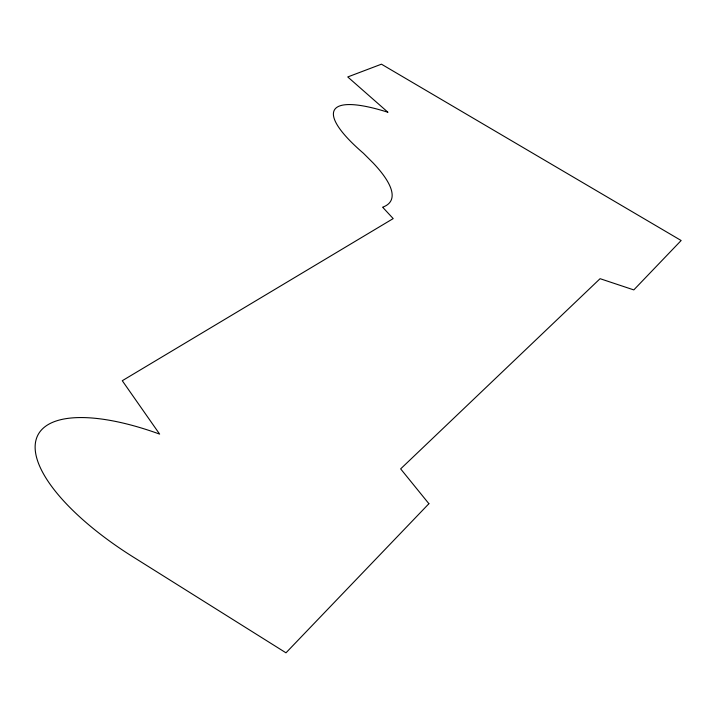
<?xml version="1.0" encoding="UTF-8"?>
<svg xmlns="http://www.w3.org/2000/svg" width="717" height="717" viewBox="0 0 717 717"><rect width="100%" height="100%" fill="white"/><g stroke="black" fill="none" stroke-linecap="round" stroke-linejoin="round"><path stroke-width="1.08" d="M428.9 503.701L285.984 652.82L135.952 558.713A170.494 63.042 28.5 0 1 35.635 441.663A170.494 63.042 28.5 0 1 159.631 434.108L122.284 380.718L393.194 218.595L382.618 207.186A178.793 43.387 27.8 0 0 373.163 162.983L363.447 153.277A142.844 32.148 29 0 1 387.96 112.282L347.754 76.952L381.444 64.18L681.15 240.518L633.81 289.91L600.084 278.689L400.651 468.882L428.9 503.701"/></g></svg>
